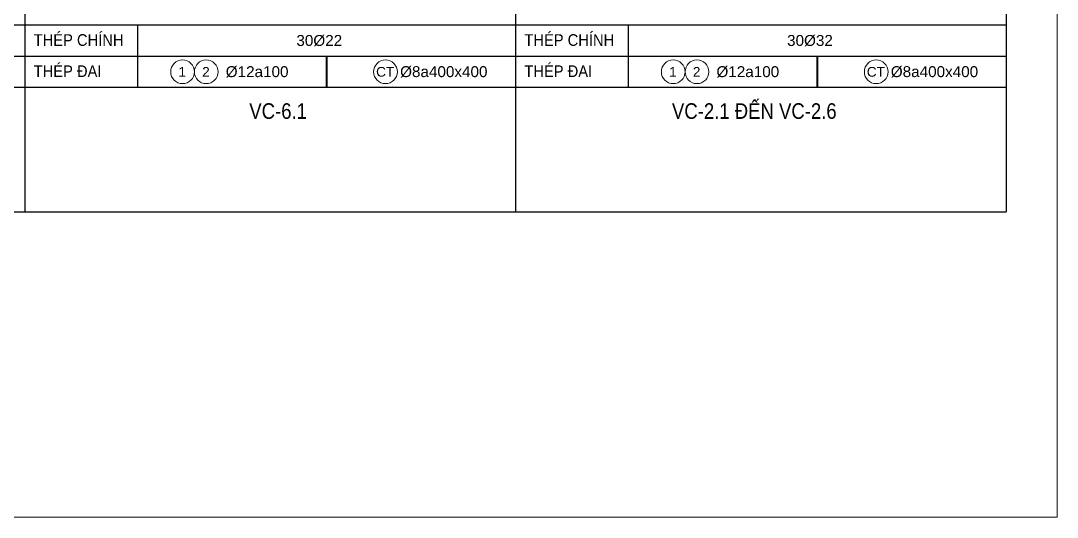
# Model space of a CAD drawing. Header units: millimetres. Extents: x -146909 to 4830753, y -683702 to -336947.
# Drawn here: x 4715094 to 4721739, y -448762 to -445577 of the extents above; entities that cross this region are included whole.
import ezdxf
from ezdxf.enums import TextEntityAlignment as Align

# ---------------------------------------------------------------- set-up
doc = ezdxf.new("R2010")
doc.units = ezdxf.units.MM
doc.header["$MEASUREMENT"] = 0
doc.layers.get('0').update_dxf_attribs({"lineweight": 9})
for name, color, linetype, lineweight in [("'S_General_Cont_1 Thin", 1, 'Continuous', 18), ("'S_General_Text_3_Member name", 3, 'Continuous', 35), ('CDAI', 3, 'Continuous', 40), ('DBAO', 2, 'Continuous', 13)]:
    doc.layers.add(name, color=color, linetype=linetype, lineweight=lineweight)
for name, color, linetype in [('DM', 1, 'Continuous'), ('TBL', 1, 'Continuous'), ('TX', 214, 'Continuous')]:
    doc.layers.add(name, color=color, linetype=linetype)
doc.styles.add('arial', font='arial.ttf', dxfattribs={"width": 0.85})

# ---------------------------------------------------------------- blocks, each defined once
blk = doc.blocks.new('sign of slab')
at = {"layer": "'S_General_Cont_1 Thin"}
blk.add_circle((-10, 0), 475, dxfattribs=at)
at = {"layer": "'S_General_Text_3_Member name", "style": 'arial'}
blk.add_attdef('S', text='', height=250, dxfattribs=at).set_placement((-23, -1), align=Align.MIDDLE_CENTER)

msp = doc.modelspace()

# ---------------------------------------------------------------- linework, layer by layer
at = {"layer": 'CDAI', "color": 214}
for p, q in [((4717054.7337, -445803.86087), (4717054.7337, -446003.86087)), ((4720200.48717, -445803.86087), (4720200.48717, -446003.86087))]:
    msp.add_line(p, q, dxfattribs=at)
at = {"layer": 'DBAO', "color": 1}
msp.add_lwpolyline([(4721739.49945, -448761.98892), (4704989.49945, -448761.98892), (4704989.49945, -434761.98892), (4721739.49945, -434761.98892)], close=True, dxfattribs=at)
at = {"layer": 'TBL'}
for p, q in [((4715121.05989, -435893.12992), (4715121.05989, -446803.86087)), ((4718266.81336, -435893.12992), (4718266.81336, -446803.86087)), ((4721412.56684, -435893.12992), (4721412.56684, -446803.86087)), ((4708829.55295, -445603.86087), (4721412.56684, -445603.86087)), ((4715842.65403, -445603.86087), (4715842.65403, -446003.86087)), ((4718988.4075, -445603.86087), (4718988.4075, -446003.86087)), ((4707829.55295, -446003.86087), (4721412.56684, -446003.86087)), ((4711975.30642, -446803.86087), (4721412.56684, -446803.86087))]:
    msp.add_line(p, q, dxfattribs=at)
at = {"layer": 'TBL', "color": 8}
msp.add_line((4708829.55295, -445803.86087), (4721412.56684, -445803.86087), dxfattribs=at)

# ---------------------------------------------------------------- block references
ref = msp.add_blockref('sign of slab', (4716133.43487, -445904.95698), dxfattribs=dict(xscale=0.16, yscale=0.16, zscale=0.16))
ref.add_attrib('S', '1', dxfattribs={"layer": 'DM', "height": 62.5, "style": 'arial'}).set_placement((4716129.68086, -445905.11387), align=Align.MIDDLE_CENTER)
ref = msp.add_blockref('sign of slab', (4716285.40046, -445904.95698), dxfattribs=dict(xscale=0.16, yscale=0.16, zscale=0.16))
ref.add_attrib('S', '2', dxfattribs={"layer": 'DM', "height": 62.5, "style": 'arial'}).set_placement((4716281.64644, -445905.11387), align=Align.MIDDLE_CENTER)
ref = msp.add_blockref('sign of slab', (4717434.49581, -445904.95698), dxfattribs=dict(xscale=0.16, yscale=0.16, zscale=0.16))
ref.add_attrib('S', 'CT', dxfattribs={"layer": 'DM', "height": 62.5, "style": 'arial'}).set_placement((4717430.7418, -445905.11387), align=Align.MIDDLE_CENTER)
ref = msp.add_blockref('sign of slab', (4719279.18834, -445904.95698), dxfattribs=dict(xscale=0.16, yscale=0.16, zscale=0.16))
ref.add_attrib('S', '1', dxfattribs={"layer": 'DM', "height": 62.5, "style": 'arial'}).set_placement((4719275.43433, -445905.11387), align=Align.MIDDLE_CENTER)
ref = msp.add_blockref('sign of slab', (4719431.15393, -445904.95698), dxfattribs=dict(xscale=0.16, yscale=0.16, zscale=0.16))
ref.add_attrib('S', '2', dxfattribs={"layer": 'DM', "height": 62.5, "style": 'arial'}).set_placement((4719427.39991, -445905.11387), align=Align.MIDDLE_CENTER)
ref = msp.add_blockref('sign of slab', (4720580.24929, -445904.95698), dxfattribs=dict(xscale=0.16, yscale=0.16, zscale=0.16))
ref.add_attrib('S', 'CT', dxfattribs={"layer": 'DM', "height": 62.5, "style": 'arial'}).set_placement((4720576.49527, -445905.11387), align=Align.MIDDLE_CENTER)

# ---------------------------------------------------------------- texts
at = {"layer": 'TX', "color": 2, "style": 'arial', "width": 0.9}
for s, p in [('THÉP CHÍNH', (4715177.31868, -445701.17649)), ('THÉP CHÍNH', (4718323.07215, -445701.17649)), ('THÉP ĐAI', (4715177.31868, -445901.17649)), ('THÉP ĐAI', (4718323.07215, -445901.17649))]:
    msp.add_text(s, height=75, dxfattribs=at).set_placement(p, align=Align.MIDDLE_LEFT)
at = {"layer": 'TX', "color": 2, "style": 'arial'}
for s, p in [('30%%C22', (4717008.33272, -445703.86087)), ('30%%C32', (4720154.08619, -445703.86087)), ('%%C12a100', (4716609.91168, -445903.86087)), ('%%C8a400x400', (4717806.62069, -445903.86087)), ('%%C12a100', (4719755.66515, -445903.86087)), ('%%C8a400x400', (4720952.37417, -445903.86087))]:
    msp.add_text(s, height=70, dxfattribs=at).set_placement(p, align=Align.MIDDLE_CENTER)
at = {"layer": 'TX', "color": 2, "char_height": 100, "attachment_point": 1, "style": 'arial'}
for s, insert, width in [('VC-2.1 ĐẾN VC-2.6', (4719269.43338, -446106.65042), 1742.5790991), ('VC-6.1', (4716559.77838, -446106.65042), 2832.8898347)]:
    msp.add_mtext(s, dxfattribs=dict(at, insert=insert, width=width))

doc.saveas('drawing.dxf')
